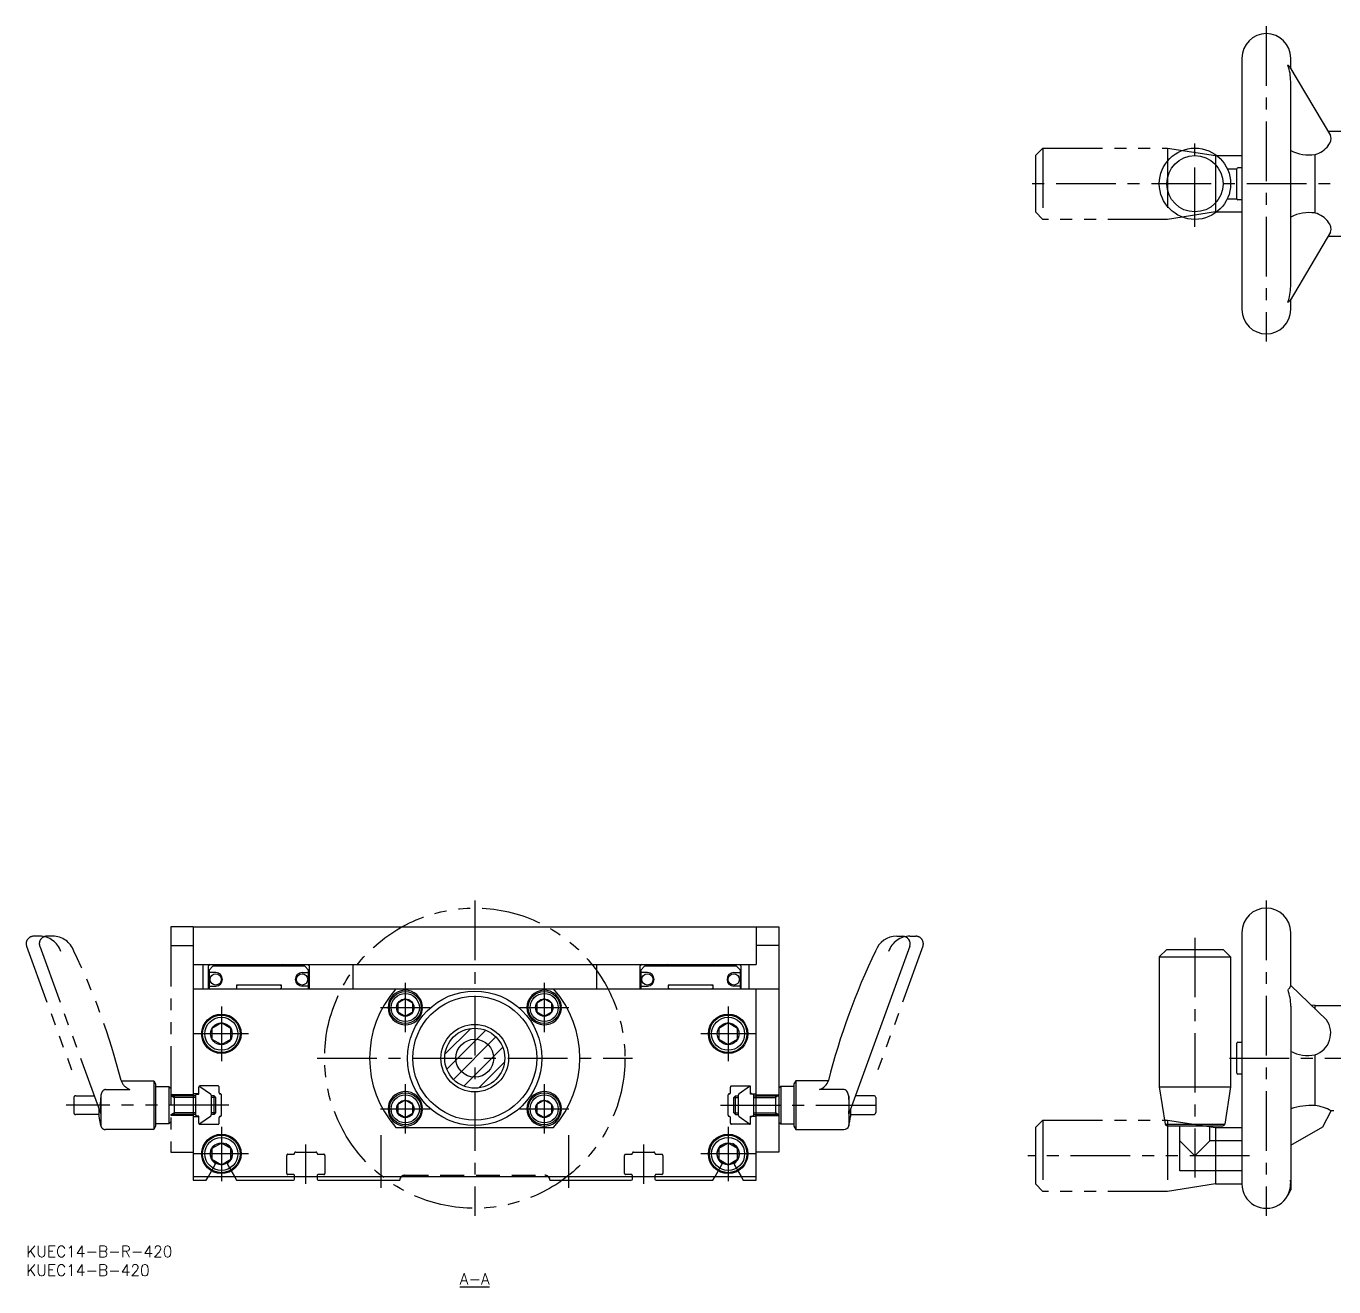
# Model space of a CAD drawing. Extents: x 0 to 824, y -11 to 401.
# Drawn here: x 0 to 348.4, y -10.9 to 325 of the extents above; entities that cross this region are included whole.
import ezdxf

# ---------------------------------------------------------------- set-up
doc = ezdxf.new("R2010")
doc.units = 0
doc.header["$LTSCALE"] = 0.5
for name, pattern in [('CENTER', [50.8, 31.75, -6.35, 6.35, -6.35]), ('DASHED', [19.05, 12.7, -6.35]), ('PHANTOM', [63.5, 31.75, -6.35, 6.35, -6.35, 6.35, -6.35])]:
    doc.linetypes.add(name, pattern=pattern)
for name, color, linetype in [('MSM_CENTER', 1, 'CENTER'), ('MSM_CONTINUOUS', 7, 'CONTINUOUS'), ('MSM_DASHED', 4, 'DASHED'), ('MSM_IMAGINARY', 6, 'PHANTOM'), ('MSM_NARROW', 5, 'CONTINUOUS'), ('MSM_PART_NUMBER', 7, 'CONTINUOUS')]:
    doc.layers.add(name, color=color, linetype=linetype)
doc.styles.get("Standard").update_dxf_attribs({"font": 'txt.shx', "height": 3, "bigfont": 'bigfont.shx'})

# ---------------------------------------------------------------- blocks, each defined once
blk = doc.blocks.new('*U2')
at = {"layer": 'MSM_PART_NUMBER'}
blk.add_text('KUEC14-B-R-420', height=3, dxfattribs=at).set_placement((0, -3))
blk = doc.blocks.new('*U3')
at = {"layer": 'MSM_PART_NUMBER'}
blk.add_text('KUEC14-B-420', height=3, dxfattribs=at).set_placement((0, -8))

msp = doc.modelspace()

# ---------------------------------------------------------------- linework, layer by layer
at = {"layer": 'MSM_CENTER'}
for p, q in [((330.35, 325), (330.35, 241)), ((311.35, 271.5), (311.35, 294.5)), ((823.65, 283), (266.85, 283)), ((119.5, 92), (119.5, 8)), ((330.35, 92), (330.35, 8)), ((311.35, 82.1), (311.35, 18.24)), ((101, 70.1), (101, 56.9)), ((138, 70.1), (138, 56.9)), ((52, 63.75), (52, 49.25)), ((94.4, 63.5), (107.6, 63.5)), ((131.4, 63.5), (144.6, 63.5)), ((187, 63.75), (187, 49.25)), ((59.25, 56.5), (44.75, 56.5)), ((194.25, 56.5), (179.75, 56.5)), ((77.5, 50), (161.5, 50)), ((320.55, 50), (388.95, 50)), ((101, 43.1), (101, 29.9)), ((138, 43.1), (138, 29.9)), ((94.4, 36.5), (107.6, 36.5)), ((131.4, 36.5), (144.6, 36.5)), ((185, 37.5), (228.3, 37.5)), ((52, 31.75), (52, 17.25)), ((187, 31.75), (187, 17.25)), ((94.5, 29.5), (94.5, 15.5)), ((144.5, 29.5), (144.5, 15.5)), ((59.25, 24.5), (44.75, 24.5)), ((74.5, 16.5), (74.5, 27)), ((164.5, 16.5), (164.5, 27)), ((194.25, 24.5), (179.75, 24.5))]:
    msp.add_line(p, q, dxfattribs=at)
at = {"layer": 'MSM_CONTINUOUS'}
for p, q in [((323.85, 316.5), (323.85, 249.5)), ((336.67, 314.06), (347.46, 295.86)), ((336.85, 313.76), (336.85, 316.5)), ((336.85, 255.65), (336.85, 310.25)), ((346.79, 297), (355.85, 297)), ((343.35, 275.2), (343.35, 290.79)), ((319.97, 287), (322.55, 287)), ((322.55, 279), (322.55, 287)), ((323.85, 287.25), (322.8, 287.25)), ((319.97, 279), (322.55, 279)), ((323.85, 278.75), (322.8, 278.75)), ((347.46, 270.13), (336.68, 251.93)), ((346.79, 269), (355.85, 269)), ((336.85, 249.5), (336.85, 252.22)), ((44.5, 85), (200.5, 85)), ((44.5, 85), (44.5, 75)), ((194.5, 85), (194.5, 75)), ((200.5, 85), (200.5, 25)), ((231.92, 82.5), (233.5, 82.5)), ((323.85, 83.5), (323.85, 16.5)), ((336.85, 69.38), (336.85, 83.5)), ((200.5, 80), (194.5, 80)), ((235.38, 79.82), (219.12, 35.14)), ((301.85, 77), (303.85, 79)), ((301.85, 77), (301.85, 42.33)), ((301.85, 77), (320.85, 77)), ((303.85, 79), (318.85, 79)), ((320.85, 77), (318.85, 79)), ((320.85, 77), (320.85, 42.33)), ((44.5, 75), (194.5, 75)), ((47.09, 75), (47.09, 68.5)), ((49, 75), (48.5, 74.5)), ((48.5, 74.5), (48.5, 68.5)), ((49.75, 74.5), (48.75, 73.5)), ((48.75, 73.5), (48.75, 68.5)), ((74.25, 74.5), (49.75, 74.5)), ((56.25, 74.5), (55.75, 75)), ((68.25, 75), (67.75, 74.5)), ((75.25, 73.5), (74.25, 74.5)), ((75.5, 74.5), (75, 75)), ((75.25, 68.5), (75.25, 73.5)), ((75.5, 68.5), (75.5, 74.5)), ((87, 75), (87, 68.5)), ((152, 68.5), (152, 75)), ((164, 75), (163.5, 74.5)), ((163.5, 74.5), (163.5, 68.5)), ((164.75, 74.5), (163.75, 73.5)), ((163.75, 73.5), (163.75, 68.5)), ((189.25, 74.5), (164.75, 74.5)), ((171.25, 74.5), (170.75, 75)), ((183.25, 75), (182.75, 74.5)), ((190.25, 73.5), (189.25, 74.5)), ((190.5, 74.5), (190, 75)), ((190.25, 68.5), (190.25, 73.5)), ((190.5, 68.5), (190.5, 74.5)), ((192.5, 75), (192.5, 68.5)), ((50.5, 72.8), (48.75, 72.8)), ((73.5, 72.8), (75.25, 72.8)), ((165.5, 72.8), (163.75, 72.8)), ((188.5, 72.8), (190.25, 72.8)), ((44.5, 68.5), (44.5, 17.5)), ((44.5, 68.5), (200.5, 68.5)), ((48.75, 69.2), (50.5, 69.2)), ((68, 69.5), (56, 69.5)), ((56, 69.5), (56, 68.55)), ((56.3, 69.5), (56, 69.2)), ((56, 68.55), (56.36, 68.5)), ((68, 69.2), (67.7, 69.5)), ((68, 68.55), (68, 69.5)), ((75.25, 69.2), (73.5, 69.2)), ((163.75, 69.2), (165.5, 69.2)), ((183, 69.5), (171, 69.5)), ((171.3, 69.5), (171, 69.2)), ((171, 69.5), (171, 68.55)), ((183, 69.2), (182.7, 69.5)), ((183, 68.55), (183, 69.5)), ((190.25, 69.2), (188.5, 69.2)), ((194.5, 17.5), (194.5, 68.5)), ((346.38, 60.19), (336.85, 69.38)), ((101, 65.81), (99, 64.65)), ((99, 64.65), (99, 62.35)), ((103, 64.65), (101, 65.81)), ((103, 62.35), (103, 64.65)), ((105.24, 63.83), (105.59, 63.86)), ((105.24, 63.17), (105.59, 63.14)), ((138, 65.81), (136, 64.65)), ((136, 64.65), (136, 62.35)), ((140, 64.65), (138, 65.81)), ((140, 62.35), (140, 64.65)), ((142.24, 63.83), (142.59, 63.86)), ((142.24, 63.17), (142.59, 63.14)), ((336.85, 63.89), (336.85, 14.93)), ((343.35, 64), (342.34, 64.09)), ((343.35, 63.11), (343.35, 64)), ((343.35, 64), (355.85, 64)), ((52, 59.39), (49.5, 57.94)), ((54.5, 57.94), (52, 59.39)), ((99, 62.35), (101, 61.19)), ((101, 61.19), (103, 62.35)), ((136, 62.35), (138, 61.19)), ((138, 61.19), (140, 62.35)), ((187, 59.39), (184.5, 57.94)), ((189.5, 57.94), (187, 59.39)), ((49.5, 57.94), (49.5, 55.06)), ((54.5, 55.06), (54.5, 57.94)), ((184.5, 57.94), (184.5, 55.06)), ((189.5, 55.06), (189.5, 57.94)), ((49.5, 55.06), (52, 53.61)), ((52, 53.61), (54.5, 55.06)), ((184.5, 55.06), (187, 53.61)), ((187, 53.61), (189.5, 55.06)), ((322.55, 46), (322.55, 54)), ((322.8, 54.25), (323.85, 54.25)), ((343.35, 37.44), (343.35, 50.93)), ((323.85, 45.75), (322.8, 45.75)), ((201, 42.5), (200.5, 42)), ((204.5, 42.5), (201, 42.5)), ((201, 42.5), (201, 32.5)), ((205, 44), (204.5, 43.13)), ((204.5, 43.13), (204.5, 31.87)), ((213.69, 44), (205, 44)), ((205, 44), (205, 31)), ((301.85, 42.33), (320.85, 42.33)), ((301.85, 42.33), (303.42, 32.42)), ((320.85, 42.33), (319.28, 32.42)), ((101, 38.81), (99, 37.65)), ((103, 37.65), (101, 38.81)), ((138, 38.81), (136, 37.65)), ((140, 37.65), (138, 38.81)), ((217.86, 41.65), (211.36, 41.65)), ((219.12, 39.86), (219.12, 31.97)), ((225.8, 40), (220.89, 40)), ((226.3, 39.5), (226.3, 35.5)), ((99, 37.65), (99, 35.35)), ((99, 35.35), (101, 34.19)), ((101, 34.19), (103, 35.35)), ((103, 35.35), (103, 37.65)), ((105.24, 36.83), (105.59, 36.86)), ((105.24, 36.17), (105.59, 36.14)), ((136, 37.65), (136, 35.35)), ((136, 35.35), (138, 34.19)), ((138, 34.19), (140, 35.35)), ((140, 35.35), (140, 37.65)), ((142.24, 36.83), (142.59, 36.86)), ((142.24, 36.17), (142.59, 36.14)), ((219.62, 36.52), (219.62, 34.5)), ((219.62, 35), (225.8, 35)), ((345.43, 31.67), (347.65, 36)), ((348.35, 36), (347.65, 36)), ((98.48, 31.5), (140.52, 31.5)), ((200.5, 33), (201, 32.5)), ((201, 32.5), (204.5, 32.5)), ((204.5, 31.87), (205, 31)), ((303.42, 32.42), (319.28, 32.42)), ((303.92, 32), (318.79, 32)), ((307.35, 20), (307.35, 32)), ((315.35, 28), (315.35, 32)), ((336.85, 26.83), (345.43, 31.67)), ((205, 31), (217.86, 31)), ((307.35, 28), (311.35, 24)), ((311.35, 24), (315.35, 28)), ((323.85, 28), (315.35, 28)), ((52, 27.39), (49.5, 25.94)), ((49.5, 25.94), (49.5, 23.06)), ((54.5, 25.94), (52, 27.39)), ((54.5, 23.06), (54.5, 25.94)), ((187, 27.39), (184.5, 25.94)), ((184.5, 25.94), (184.5, 23.06)), ((189.5, 25.94), (187, 27.39)), ((189.5, 23.06), (189.5, 25.94)), ((200.5, 25), (194.5, 25)), ((49.5, 23.06), (52, 21.61)), ((52, 21.61), (54.5, 23.06)), ((184.5, 23.06), (187, 21.61)), ((187, 21.61), (189.5, 23.06)), ((44.5, 18.5), (194.5, 18.5)), ((44.5, 17.5), (47.96, 17.5)), ((47.96, 17.5), (48.54, 18.5)), ((55.46, 18.5), (56.04, 17.5)), ((56.04, 17.5), (71.2, 17.5)), ((71.5, 17.8), (71.5, 18.5)), ((77.5, 18.5), (77.5, 17.8)), ((77.8, 17.5), (99.5, 17.5)), ((139.5, 17.5), (161.2, 17.5)), ((161.5, 17.8), (161.5, 18.5)), ((167.5, 18.5), (167.5, 17.8)), ((167.8, 17.5), (182.96, 17.5)), ((182.96, 17.5), (183.54, 18.5)), ((190.46, 18.5), (191.04, 17.5)), ((191.04, 17.5), (194.5, 17.5)), ((323.85, 20), (307.35, 20)), ((336.8, 17.54), (336.85, 17.48)), ((336.85, 16.64), (336.8, 17.54)), ((336.14, 13.54), (336.85, 14.93))]:
    msp.add_line(p, q, dxfattribs=at)
for centre, radius in [((311.35, 283), 9.5), ((311.35, 283), 7.5), ((50.5, 71), 1.5), ((73.5, 71), 1.5), ((165.5, 71), 1.5), ((188.5, 71), 1.5), ((101, 63.5), 4.25), ((101, 63.5), 3.75), ((119.5, 50), 17.9), ((119.5, 50), 16.5), ((138, 63.5), 4.25), ((138, 63.5), 3.75), ((101, 63.5), 2.31), ((138, 63.5), 2.31), ((52, 56.5), 5.25), ((52, 56.5), 5), ((52, 56.5), 4.4), ((52, 56.5), 2.89), ((187, 56.5), 5.25), ((187, 56.5), 5), ((187, 56.5), 4.4), ((187, 56.5), 2.89), ((119.5, 50), 9), ((119.5, 50), 8), ((119.5, 50), 5.05), ((101, 36.5), 4.25), ((101, 36.5), 3.75), ((101, 36.5), 2.31), ((138, 36.5), 4.25), ((138, 36.5), 3.75), ((138, 36.5), 2.31), ((52, 24.5), 5.25), ((52, 24.5), 5), ((52, 24.5), 4.4), ((187, 24.5), 5.25), ((187, 24.5), 5), ((187, 24.5), 4.4), ((52, 24.5), 2.89), ((187, 24.5), 2.89)]:
    msp.add_circle(centre, radius, dxfattribs=at)
for centre, radius, start, end in [((330.35, 316.5), 6.5, 0, 180), ((324.03, 310.35), 12.82, 359.5719, 19.2328), ((335.61, 313.47), 1.22, 29.0683, 64.5286), ((341.52, 297.29), 6.76, 285.7696, 322.5638), ((344.96, 295), 2.64, 316.6036, 19.0864), ((341.81, 301.52), 10.85, 242.8197, 278.2299), ((322.8, 287), 0.251, 90.1566, 179.9351), ((322.8, 279), 0.25, 180, 270), ((341.81, 264.47), 10.85, 81.7701, 117.1803), ((341.52, 268.7), 6.76, 37.4362, 74.2304), ((344.96, 270.99), 2.64, 340.9136, 43.3964), ((324.04, 255.64), 12.81, 340.7625, 0.0728), ((335.61, 252.52), 1.22, 295.4714, 330.9317), ((330.35, 249.5), 6.5, 180, 0), ((330.35, 83.5), 6.5, 0, 180), ((231.92, 76.5), 6, 90, 160), ((233.5, 80.5), 2, 340, 90), ((388.26, 0.05), 180, 154.1431, 165.8569), ((50.5, 71), 1.8, 270, 90), ((73.5, 71), 1.8, 90, 270), ((165.5, 71), 1.8, 270, 90), ((188.5, 71), 1.8, 90, 270), ((68, 67.25), 1.3, 90, 105.9424), ((119.5, 50), 28, 138.6456, 221.3544), ((101, 63.5), 4.6, 4.5, 355.5), ((138, 63.5), 4.6, 4.5, 355.5), ((119.5, 50), 28, 318.6456, 41.3544), ((171, 67.25), 1.3, 74.0576, 90), ((183, 67.25), 1.3, 90, 105.9424), ((333.65, 70.83), 3.6, 313.7895, 329.2334), ((323.38, 63.91), 13.48, 359.9182, 18.7196), ((336.04, 69.4), 0.816, 329.6799, 358.5219), ((341.49, 56.66), 6.03, 287.9436, 35.8477), ((322.8, 54), 0.25, 90, 180), ((341.31, 59.44), 8.75, 239.3292, 283.4595), ((322.8, 46), 0.25, 180, 270), ((209.96, 45.4), 4, 290.5, 340), ((101, 36.5), 4.6, 4.5, 355.5), ((138, 36.5), 4.6, 4.5, 355.5), ((217.73, 40.45), 1.21, 25.2424, 83.483), ((215.89, 39.58), 3.24, 4.951, 25.4482), ((197.86, 37.5), 21.39, 353.6799, 6.3209), ((225.8, 39.5), 0.5, 0, 90), ((225.8, 35.5), 0.5, 270, 360), ((342.82, 17.4), 20.04, 88.4678, 107.3123), ((341.23, 23.96), 13.64, 61.953, 81.0723), ((217.86, 32.3), 1.3, 270, 345.4299), ((197.86, 37.5), 21.97, 345.4299, 352.152), ((303.92, 32.5), 0.5, 189, 270), ((318.79, 32.5), 0.5, 270, 351), ((71.2, 17.8), 0.3, 270, 0), ((77.8, 17.8), 0.3, 180, 270), ((100.8, 17.5), 1.3, 129.7151, 180), ((138.2, 17.5), 1.3, 0, 50.2849), ((161.2, 17.8), 0.3, 270, 0), ((167.8, 17.8), 0.3, 180, 270), ((330.35, 16.5), 6.5, 180.0069, 1.2501)]:
    msp.add_arc(centre, radius, start, end, dxfattribs=at)
at = {"layer": 'MSM_DASHED'}
for p, q in [((46, 40.8), (46, 42.3)), ((51.1, 42.6), (46.3, 42.6)), ((51.4, 40.8), (51.4, 42.3)), ((187.6, 40.8), (187.6, 42.3)), ((187.9, 42.6), (192.7, 42.6)), ((192.69, 42.46), (189.91, 40.52)), ((193, 40.4), (193, 42.3)), ((45.7, 40.5), (44.8, 40.5)), ((52, 34.8), (52, 40.2)), ((187, 34.8), (187, 40.2)), ((188.5, 39.57), (188.93, 40)), ((188.5, 39.57), (189.7, 39.57)), ((188.5, 35.43), (188.5, 39.57)), ((188.93, 35), (188.93, 40)), ((188.93, 40), (189.7, 40)), ((189.7, 40.11), (189.7, 34.89)), ((193.6, 40.4), (193, 40.4)), ((193.3, 40.5), (194.2, 40.5)), ((193.8, 34.8), (193.8, 40.2)), ((193.8, 40), (200.3, 40)), ((193.8, 39.57), (199.6, 39.57)), ((194.5, 40.25), (200.5, 40.25)), ((200.4, 40.03), (199.6, 39.57)), ((199.6, 40), (199.6, 35)), ((188.5, 35.43), (189.7, 35.43)), ((188.93, 35), (188.5, 35.43)), ((188.93, 35), (189.7, 35)), ((193.8, 35.43), (199.6, 35.43)), ((193.8, 35), (200.3, 35)), ((200.4, 34.97), (199.6, 35.43)), ((44.8, 34.5), (45.7, 34.5)), ((46, 32.7), (46, 34.2)), ((46.3, 32.4), (51.1, 32.4)), ((51.4, 32.7), (51.4, 34.2)), ((187.6, 32.7), (187.6, 34.2)), ((192.7, 32.4), (187.9, 32.4)), ((189.91, 34.48), (192.69, 32.54)), ((193, 32.7), (193, 34.6)), ((193, 34.6), (193.6, 34.6)), ((194.2, 34.5), (193.3, 34.5)), ((194.5, 34.75), (200.5, 34.75)), ((69.7, 24.4), (71.2, 24.4)), ((71.8, 25), (77.2, 25)), ((77.8, 24.4), (79.3, 24.4)), ((159.7, 24.4), (161.2, 24.4)), ((161.8, 25), (167.2, 25)), ((167.8, 24.4), (169.3, 24.4)), ((48.54, 18.5), (50.36, 21.65)), ((53.64, 21.65), (55.46, 18.5)), ((69.4, 19.3), (69.4, 24.1)), ((79.6, 24.1), (79.6, 19.3)), ((159.4, 19.3), (159.4, 24.1)), ((169.6, 24.1), (169.6, 19.3)), ((183.54, 18.5), (185.36, 21.65)), ((188.64, 21.65), (190.46, 18.5)), ((71.2, 19), (69.7, 19)), ((71.5, 18.5), (71.5, 18.7)), ((77.5, 18.7), (77.5, 18.5)), ((79.3, 19), (77.8, 19)), ((100.8, 18.8), (138.2, 18.8)), ((161.2, 19), (159.7, 19)), ((161.5, 18.5), (161.5, 18.7)), ((167.5, 18.7), (167.5, 18.5)), ((169.3, 19), (167.8, 19))]:
    msp.add_line(p, q, dxfattribs=at)
for centre, radius, start, end in [((46.3, 42.3), 0.3, 90, 180), ((51.1, 42.3), 0.3, 0, 90), ((187.9, 42.3), 0.3, 90, 180), ((192.8, 42.3), 0.2, 0, 125), ((192.7, 42.3), 0.3, 0, 90), ((44.8, 40.8), 0.3, 180, 270), ((45.7, 40.8), 0.3, 270, 0), ((51.7, 40.8), 0.3, 180, 270), ((51.7, 40.2), 0.3, 0, 90), ((187.3, 40.2), 0.3, 90, 180), ((187.3, 40.8), 0.3, 270, 0), ((190.2, 40.11), 0.5, 125, 180), ((193.3, 40.8), 0.3, 180, 270), ((193.6, 40.2), 0.2, 0, 90), ((194.2, 40.8), 0.3, 270, 0), ((200.3, 40.2), 0.2, 270, 0), ((190.2, 34.89), 0.5, 180, 235), ((200.3, 34.8), 0.2, 0, 90), ((44.8, 34.2), 0.3, 90, 180), ((45.7, 34.2), 0.3, 0, 90), ((46.3, 32.7), 0.3, 180, 270), ((51.1, 32.7), 0.3, 270, 0), ((51.7, 34.2), 0.3, 90, 180), ((51.7, 34.8), 0.3, 270, 0), ((187.3, 34.8), 0.3, 180, 270), ((187.3, 34.2), 0.3, 0, 90), ((187.9, 32.7), 0.3, 180, 270), ((192.8, 32.7), 0.2, 235, 0), ((192.7, 32.7), 0.3, 270, 0), ((193.3, 34.2), 0.3, 90, 180), ((193.6, 34.8), 0.2, 270, 0), ((194.2, 34.2), 0.3, 0, 90), ((52, 24.5), 3, 305.2159, 234.7841), ((69.7, 24.1), 0.3, 90, 180), ((71.2, 24.7), 0.3, 270, 0), ((71.8, 24.7), 0.3, 90, 180), ((77.2, 24.7), 0.3, 0, 90), ((77.8, 24.7), 0.3, 180, 270), ((79.3, 24.1), 0.3, 0, 90), ((159.7, 24.1), 0.3, 90, 180), ((161.2, 24.7), 0.3, 270, 0), ((161.8, 24.7), 0.3, 90, 180), ((167.2, 24.7), 0.3, 0, 90), ((167.8, 24.7), 0.3, 180, 270), ((169.3, 24.1), 0.3, 0, 90), ((187, 24.5), 3, 305.2159, 234.7841), ((50.1, 21.8), 0.3, 330, 54.7841), ((53.9, 21.8), 0.3, 125.2159, 210), ((185.1, 21.8), 0.3, 330, 54.7841), ((188.9, 21.8), 0.3, 125.2159, 210), ((69.7, 19.3), 0.3, 180, 270), ((71.2, 18.7), 0.3, 0, 90), ((77.8, 18.7), 0.3, 90, 180), ((79.3, 19.3), 0.3, 270, 0), ((100.8, 17.5), 1.3, 90, 129.7151), ((138.2, 17.5), 1.3, 50.2849, 90), ((159.7, 19.3), 0.3, 180, 270), ((161.2, 18.7), 0.3, 0, 90), ((167.8, 18.7), 0.3, 90, 180), ((169.3, 19.3), 0.3, 270, 0)]:
    msp.add_arc(centre, radius, start, end, dxfattribs=at)
at = {"layer": 'MSM_IMAGINARY'}
for p, q in [((270.85, 292.5), (268.85, 290.5)), ((268.85, 290.5), (268.85, 275.5)), ((270.85, 292.5), (304.06, 292.5)), ((270.85, 292.5), (270.85, 273.5)), ((304.06, 292.5), (316.85, 290.5)), ((304.06, 292.5), (304.06, 273.5)), ((316.85, 290.5), (316.85, 275.5)), ((316.85, 290.5), (323.85, 290.5)), ((268.85, 275.5), (270.85, 273.5)), ((316.85, 275.5), (304.06, 273.5)), ((316.85, 275.5), (323.85, 275.5)), ((304.06, 273.5), (270.85, 273.5)), ((44.5, 85), (38.5, 85)), ((38.5, 85), (38.5, 25)), ((3.58, 82.5), (2, 82.5)), ((7.08, 82.5), (5.5, 82.5)), ((235.42, 82.5), (237, 82.5)), ((0.12, 79.82), (12.1, 46.89)), ((3.62, 79.82), (19.88, 35.14)), ((38.5, 80), (44.5, 80)), ((238.88, 79.82), (226.9, 46.89)), ((44.5, 75), (44.5, 68.5)), ((25.31, 44), (34, 44)), ((34, 44), (34.5, 43.13)), ((34, 44), (34, 31)), ((34.5, 43.13), (34.5, 31.87)), ((34.5, 42.5), (38, 42.5)), ((38, 42.5), (38.5, 42)), ((38, 42.5), (38, 32.5)), ((46.31, 42.46), (49.09, 40.52)), ((12.7, 39.5), (12.7, 35.5)), ((13.2, 40), (18.11, 40)), ((19.88, 39.86), (19.88, 31.97)), ((21.14, 41.65), (27.64, 41.65)), ((44.5, 40.25), (38.5, 40.25)), ((38.6, 40.03), (39.4, 39.57)), ((45.2, 40), (38.7, 40)), ((39.4, 40), (39.4, 35)), ((45.2, 39.57), (39.4, 39.57)), ((45.2, 34.8), (45.2, 40.2)), ((45.4, 40.4), (46, 40.4)), ((46, 40.4), (46, 40.8)), ((49.3, 40.11), (49.3, 34.89)), ((50.07, 40), (49.3, 40)), ((50.5, 39.57), (49.3, 39.57)), ((50.07, 35), (50.07, 40)), ((50.5, 39.57), (50.07, 40)), ((50.5, 35.43), (50.5, 39.57)), ((54, 37.5), (10.7, 37.5)), ((19.38, 35), (13.2, 35)), ((19.38, 36.52), (19.38, 34.5)), ((38.6, 34.97), (39.4, 35.43)), ((45.2, 35), (38.7, 35)), ((45.2, 35.43), (39.4, 35.43)), ((50.5, 35.43), (49.3, 35.43)), ((50.07, 35), (49.3, 35)), ((50.07, 35), (50.5, 35.43)), ((34.5, 31.87), (34, 31)), ((38, 32.5), (34.5, 32.5)), ((38.5, 33), (38, 32.5)), ((44.5, 34.75), (38.5, 34.75)), ((46, 34.6), (45.4, 34.6)), ((46, 34.2), (46, 34.6)), ((49.09, 34.48), (46.31, 32.54)), ((270.85, 33.5), (268.85, 31.5)), ((268.85, 31.5), (268.85, 16.5)), ((270.85, 33.5), (270.85, 14.5)), ((270.85, 33.5), (304.06, 33.5)), ((304.06, 33.5), (304.06, 14.5)), ((304.06, 33.5), (316.85, 31.5)), ((316.85, 31.5), (316.85, 16.5)), ((316.85, 31.5), (323.85, 31.5)), ((34, 31), (21.14, 31)), ((38.5, 25), (44.5, 25)), ((325.85, 24), (266.85, 24)), ((268.85, 16.5), (270.85, 14.5)), ((304.06, 14.5), (270.85, 14.5)), ((316.85, 16.5), (304.06, 14.5)), ((316.85, 16.5), (323.85, 16.5))]:
    msp.add_line(p, q, dxfattribs=at)
msp.add_circle((119.5, 50), 40, dxfattribs=at)
for centre, radius, start, end in [((2, 80.5), 2, 90, 200), ((5.5, 80.5), 2, 90, 200), ((3.58, 76.5), 6, 19.086, 90), ((7.08, 76.5), 6, 20, 90), ((235.42, 76.5), 6, 90, 160.914), ((237, 80.5), 2, 340, 90), ((-149.26, 0.05), 180, 14.1431, 25.8569), ((29.04, 45.4), 4, 200, 249.5), ((46.2, 42.3), 0.2, 55, 180), ((13.2, 39.5), 0.5, 90, 180), ((41.14, 37.5), 21.39, 173.6791, 186.3201), ((23.11, 39.58), 3.24, 154.5518, 175.049), ((21.27, 40.45), 1.21, 96.517, 154.7576), ((38.7, 40.2), 0.2, 180, 270), ((45.4, 40.2), 0.2, 90, 180), ((48.8, 40.11), 0.5, 0, 55), ((13.2, 35.5), 0.5, 180, 270), ((38.7, 34.8), 0.2, 90, 180), ((48.8, 34.89), 0.5, 305, 0), ((41.14, 37.5), 21.97, 187.848, 194.5701), ((21.14, 32.3), 1.3, 194.5701, 270), ((45.4, 34.8), 0.2, 180, 270), ((46.2, 32.7), 0.2, 180, 305)]:
    msp.add_arc(centre, radius, start, end, dxfattribs=at)
at = {"layer": 'MSM_NARROW'}
for p, q in [((111.57, 51.05), (118.45, 57.93)), ((112.06, 47.05), (122.45, 57.44)), ((113.84, 44.34), (125.16, 55.66)), ((116.55, 42.56), (126.94, 52.95)), ((120.55, 42.07), (127.43, 48.95))]:
    msp.add_line(p, q, dxfattribs=at)

# ---------------------------------------------------------------- block references
at = {"layer": 'MSM_CONTINUOUS'}
for name in ['*U2', '*U3']:
    msp.add_blockref(name, (0, 0), dxfattribs=at)

# ---------------------------------------------------------------- texts
at = {"layer": 'MSM_PART_NUMBER'}
msp.add_text('%%UA-A', height=3, dxfattribs=at).set_placement((115.5, -10.32))

doc.saveas('drawing.dxf')
